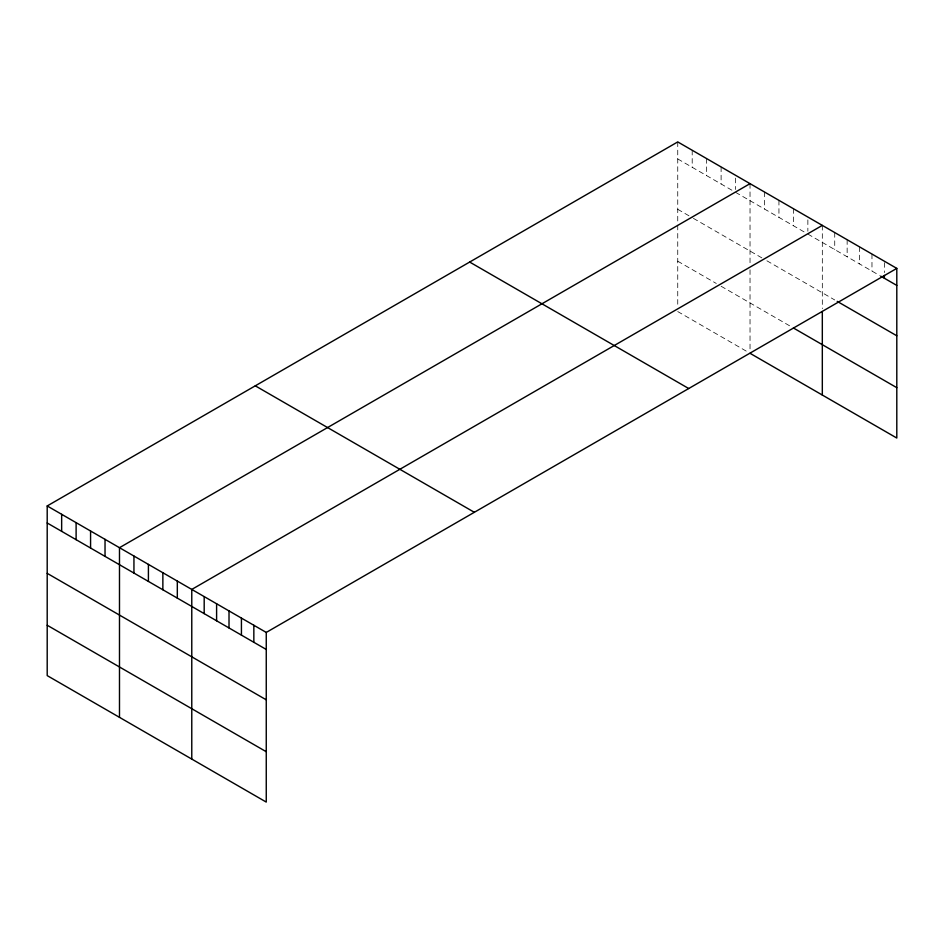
<?xml version="1.0" encoding="UTF-8"?>
<svg xmlns="http://www.w3.org/2000/svg" width="944" height="944" viewBox="0 0 944 944"><rect width="100%" height="100%" fill="white"/><g stroke="black" fill="none" stroke-linecap="round" stroke-linejoin="round"><path stroke-width="0.71" stroke-dasharray="4.72 3.54" d="M677.745 141.919L677.745 222.288M677.745 158.946L733.169 190.948M735.577 192.34L805.456 232.684M807.863 234.077L879.419 275.388M677.745 209.308L692.2 217.663M693.403 218.359L764.487 259.399M766.894 260.792L834.732 299.956M677.745 261.205L716.295 283.46M721.11 286.244L790.989 326.589M677.745 311.567L747.624 351.911M884.386 262.644L884.386 272.58M871.973 254.066L871.973 271.081M859.559 246.891L859.559 263.919M847.146 239.729L847.146 256.756M834.732 232.566L834.732 249.582M822.318 225.392L822.318 308.641M807.863 219.881L807.863 231.233M793.408 208.695L793.408 225.722M778.942 200.352L778.942 217.38M764.487 192.01L764.487 209.037M750.032 183.655L750.032 264.025M750.032 269.783L750.032 350.507M735.577 178.145L735.577 189.496M721.11 166.97L721.11 183.986M706.655 158.616L706.655 175.643M692.2 150.273L692.2 167.3M677.745 225.168L677.745 307.366"/><path stroke-width="1.42" d="M896.8 268.391L266.255 632.433L266.255 802.081L47.2 675.609L47.2 505.96L677.745 141.919L896.8 268.391L896.8 438.04L750.032 353.304M750.032 183.655L119.487 547.697L119.487 717.346M822.318 225.392L191.774 589.434L191.774 759.07M880.658 276.108L896.8 285.418M837.222 301.384L896.8 335.781M793.408 327.981L896.8 387.677M469.664 262.054L688.719 388.527M255.281 385.825L474.336 512.297M47.2 505.96L266.255 632.433M47.2 522.988L266.255 649.46M47.2 573.35L266.255 699.823M47.2 625.247L266.255 751.719M884.386 275.412L884.386 278.256M822.318 311.52L822.318 395.04M253.842 625.27L253.842 642.298M241.428 618.108L241.428 635.123M229.014 610.933L229.014 627.961M216.601 603.771L216.601 620.798M204.187 596.596L204.187 613.624M177.319 581.091L177.319 598.118M162.864 572.737L162.864 589.764M148.409 564.394L148.409 581.421M133.942 556.051L133.942 573.067M105.032 539.354L105.032 556.382M90.577 531L90.577 548.027M76.11 522.657L76.11 539.685M61.655 514.315L61.655 531.33"/></g></svg>
